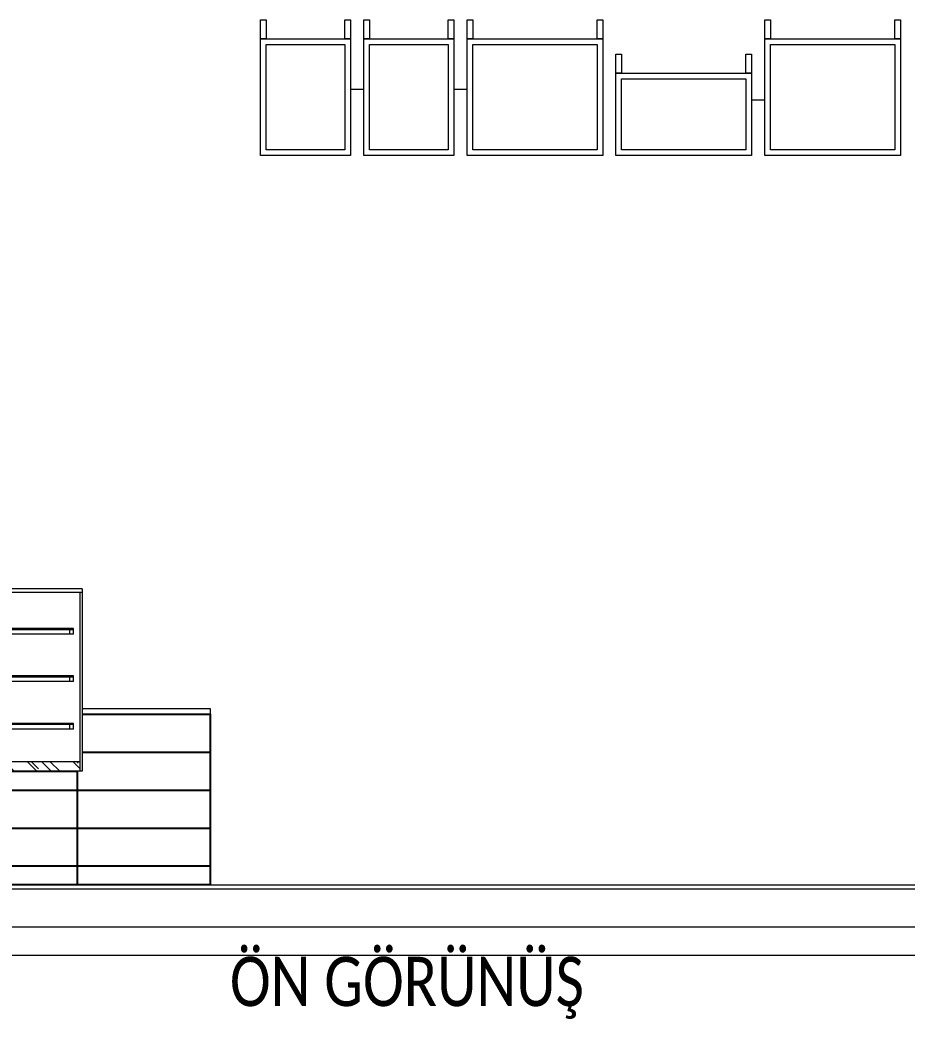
# Model space of a CAD drawing. Header units: millimetres. Extents: x 210628 to 232146, y -111309 to -91563.
# Drawn here: x 222047 to 222515, y -106791 to -106264 of the extents above; entities that cross this region are included whole.
import ezdxf

# ---------------------------------------------------------------- set-up
doc = ezdxf.new("R2010")
doc.units = ezdxf.units.MM
doc.layers.get('0').update_dxf_attribs({"lineweight": 20})
for name, color, linetype, lineweight in [('ahsap', 34, 'Continuous', 25), ('CAM', 141, 'Continuous', 0), ('demir-1', 103, 'Continuous', 20), ('kaplama', 33, 'Continuous', 15), ('mermer', 142, 'Continuous', 15), ('tarama', 123, 'Continuous', 15), ('ölçü', 251, 'Continuous', 5)]:
    doc.layers.add(name, color=color, linetype=linetype, lineweight=lineweight)
doc.layers.add('yazı', color=11, linetype='Continuous')
doc.styles.add('text2', font='calibri.ttf', dxfattribs={"width": 0.8})

# ---------------------------------------------------------------- blocks, each defined once
blk = doc.blocks.new('pasta dolabı')
at = {"layer": 'tarama'}
h = blk.add_hatch(dxfattribs=at)
h.set_pattern_fill('AR-RROOF', color=256, scale=1.5, angle=45)
h.set_pattern_definition([(45, (112397.206, -44592.038), (32.32892, 86.21046), [571.5, -76.2, 190.5, -38.1]), (45, (112419.567, -44542.736), (-62.77199, 8.89045), [114.3, -12.573, 228.6, -28.575]), (45, (112387.777, -44555.668), (122.04168, 158.14231), [304.8, -53.34, 152.4, -38.1])])
h.paths.add_polyline_path([(134688.6, -38410.75), (134688.6, -38316.55), (134806.6, -38316.55), (134806.6, -38410.75)])
h = blk.add_hatch(dxfattribs=at)
h.set_pattern_fill('AR-RROOF', color=256, scale=0.5, angle=45)
h.set_pattern_definition([(45, (104043.058, -37119.502), (10.7763073, 28.7368196), [190.5, -25.4, 63.5, -12.7]), (45, (104050.512, -37103.068), (-20.923997, 2.9634845), [38.1, -4.191, 76.2, -9.525]), (45, (104039.915, -37107.379), (40.6805602, 52.7141034), [101.6, -17.78, 50.8, -12.7])])
h.paths.add_polyline_path([(134683.6, -38405.75), (134683.6, -38410.75), (134613.6, -38410.75), (134613.6, -38405.75)])
at = {"layer": 'CAM'}
for p, q in [((134612.6, -38314.55, 0), (134687.6, -38314.55, 0)), ((134612.6, -38314.55, 0), (134612.6, -38410.75, 0)), ((134687.6, -38314.55, 0), (134809, -38314.55, 0)), ((134687.6, -38314.55, 0), (134687.6, -38410.75, 0)), ((134687.6, -38314.55, 0), (134687.6, -38410.75, 0)), ((134809, -38314.55, 0), (134809, -38410.75, 0)), ((134612.6, -38316.55, 0), (134687.6, -38316.55, 0)), ((134613.6, -38410.75, 0), (134613.6, -38316.55, 0)), ((134686.6, -38410.75, 0), (134686.6, -38316.55, 0)), ((134687.6, -38316.55, 0), (134809, -38316.55, 0)), ((134688.6, -38410.75, 0), (134688.6, -38316.55, 0)), ((134693.6, -38335.55, 0), (134693.6, -38316.55, 0)), ((134803, -38335.55, 0), (134803, -38316.55, 0)), ((134808, -38410.75, 0), (134808, -38316.55, 0)), ((134617.1, -38335.55, 0), (134683.1, -38335.55, 0)), ((134617.1, -38338.55, 0), (134617.1, -38335.55, 0)), ((134617.1, -38336.15, 0), (134683.1, -38336.15, 0)), ((134619.1, -38338.55, 0), (134619.1, -38336.15, 0)), ((134681.1, -38338.55, 0), (134681.1, -38336.15, 0)), ((134683.1, -38338.55, 0), (134683.1, -38335.55, 0)), ((134692.1, -38335.55, 0), (134806, -38335.55, 0)), ((134692.1, -38338.55, 0), (134692.1, -38335.55, 0)), ((134692.1, -38336.15, 0), (134806, -38336.15, 0)), ((134694.1, -38338.55, 0), (134694.1, -38336.15, 0)), ((134804, -38338.55, 0), (134804, -38336.15, 0)), ((134806, -38338.55, 0), (134806, -38335.55, 0)), ((134617.1, -38338.55, 0), (134683.1, -38338.55, 0)), ((134617.1, -38338.55, 0), (134683.1, -38338.55, 0)), ((134692.1, -38338.55, 0), (134806, -38338.55, 0)), ((134692.1, -38338.55, 0), (134806, -38338.55, 0)), ((134693.6, -38360.55, 0), (134693.6, -38338.55, 0)), ((134803, -38360.55, 0), (134803, -38338.55, 0)), ((134617.1, -38360.55, 0), (134683.1, -38360.55, 0)), ((134617.1, -38363.55, 0), (134617.1, -38360.55, 0)), ((134617.1, -38361.15, 0), (134683.1, -38361.15, 0)), ((134619.1, -38363.55, 0), (134619.1, -38361.15, 0)), ((134681.1, -38363.55, 0), (134681.1, -38361.15, 0)), ((134683.1, -38363.55, 0), (134683.1, -38360.55, 0)), ((134692.1, -38360.55, 0), (134806, -38360.55, 0)), ((134692.1, -38363.55, 0), (134692.1, -38360.55, 0)), ((134692.1, -38361.15, 0), (134806, -38361.15, 0)), ((134694.1, -38363.55, 0), (134694.1, -38361.15, 0)), ((134804, -38363.55, 0), (134804, -38361.15, 0)), ((134806, -38363.55, 0), (134806, -38360.55, 0)), ((134617.1, -38363.55, 0), (134683.1, -38363.55, 0)), ((134617.1, -38363.55, 0), (134683.1, -38363.55, 0)), ((134692.1, -38363.55, 0), (134806, -38363.55, 0)), ((134692.1, -38363.55, 0), (134806, -38363.55, 0)), ((134693.6, -38385.55, 0), (134693.6, -38363.55, 0)), ((134693.6, -38385.55, 0), (134693.6, -38363.55, 0)), ((134803, -38385.55, 0), (134803, -38363.55, 0)), ((134803, -38385.55, 0), (134803, -38363.55, 0)), ((134617.1, -38385.55, 0), (134683.1, -38385.55, 0)), ((134617.1, -38388.55, 0), (134617.1, -38385.55, 0)), ((134617.1, -38386.15, 0), (134683.1, -38386.15, 0)), ((134617.1, -38388.55, 0), (134683.1, -38388.55, 0)), ((134617.1, -38388.55, 0), (134683.1, -38388.55, 0)), ((134619.1, -38388.55, 0), (134619.1, -38386.15, 0)), ((134681.1, -38388.55, 0), (134681.1, -38386.15, 0)), ((134683.1, -38388.55, 0), (134683.1, -38385.55, 0)), ((134692.1, -38385.55, 0), (134806, -38385.55, 0)), ((134692.1, -38388.55, 0), (134692.1, -38385.55, 0)), ((134692.1, -38386.15, 0), (134806, -38386.15, 0)), ((134692.1, -38388.55, 0), (134806, -38388.55, 0)), ((134692.1, -38388.55, 0), (134806, -38388.55, 0)), ((134693.6, -38408.75, 0), (134693.6, -38388.55, 0)), ((134693.6, -38410.75, 0), (134693.6, -38388.55, 0)), ((134694.1, -38388.55, 0), (134694.1, -38386.15, 0)), ((134803, -38410.75, 0), (134803, -38388.55, 0)), ((134804, -38388.55, 0), (134804, -38386.15, 0)), ((134806, -38388.55, 0), (134806, -38385.55, 0)), ((134613.6, -38405.75, 0), (134686.6, -38405.75, 0)), ((134693.6, -38408.75, 0), (134803, -38408.75, 0))]:
    blk.add_line(p, q, dxfattribs=at)
at = {"layer": 'CAM', "elevation": 0}
blk.add_lwpolyline([(134612.6, -38410.75), (134809, -38410.75)], dxfattribs=at)

msp = doc.modelspace()

# ---------------------------------------------------------------- linework, layer by layer
at = {"elevation": 0}
msp.add_lwpolyline([(222077.04, -106719.96), (222077.04, -106659.96), (221882.03, -106659.96)], dxfattribs=at)
at = {"layer": 'ahsap'}
for p, q in [((222079.64, -106629.96, 0), (222147.12, -106629.96, 0)), ((222147.12, -106629.96, 0), (222147.12, -106719.96, 0)), ((222079.64, -106649.96, 0), (222147.12, -106649.96, 0)), ((221403.13, -106669.96, 0), (222147.12, -106669.96, 0)), ((221403.13, -106689.96, 0), (222147.12, -106689.96, 0)), ((221403.13, -106709.96, 0), (222147.12, -106709.96, 0)), ((222147.12, -106719.96, 0), (221403.13, -106719.82, 0))]:
    msp.add_line(p, q, dxfattribs=at)
at = {"layer": 'ahsap', "elevation": 0}
msp.add_lwpolyline([(221882.03, -106659.96), (222077.04, -106659.96), (222077.04, -106719.96), (221882.03, -106719.96)], close=True, dxfattribs=at)
at = {"layer": 'demir-1'}
for points in [[(222173.68, -106273.9), (222173.68, -106263.9), (222176.68, -106263.9), (222176.68, -106273.9)], [(222218.18, -106273.9), (222218.18, -106263.9), (222221.18, -106263.9), (222221.18, -106273.9)], [(222228.18, -106273.9), (222228.18, -106263.9), (222231.18, -106263.9), (222231.18, -106273.9)], [(222272.68, -106273.9), (222272.68, -106263.9), (222275.68, -106263.9), (222275.68, -106273.9)], [(222282.68, -106273.9), (222282.68, -106263.9), (222285.68, -106263.9), (222285.68, -106273.9)], [(222351.18, -106273.9), (222351.18, -106263.9), (222354.18, -106263.9), (222354.18, -106273.9)], [(222439.68, -106273.9), (222439.68, -106263.9), (222442.68, -106263.9), (222442.68, -106273.9)], [(222508.18, -106273.9), (222508.18, -106263.9), (222511.18, -106263.9), (222511.18, -106273.9)], [(222173.68, -106273.9), (222221.18, -106273.9), (222221.18, -106335.4), (222173.68, -106335.4)], [(222228.18, -106273.9), (222275.68, -106273.9), (222275.68, -106335.4), (222228.18, -106335.4)], [(222282.68, -106273.9), (222354.18, -106273.9), (222354.18, -106335.4), (222282.68, -106335.4)], [(222439.68, -106273.9), (222511.18, -106273.9), (222511.18, -106335.4), (222439.68, -106335.4)], [(222361.18, -106291.9), (222361.18, -106281.9), (222364.18, -106281.9), (222364.18, -106291.9)], [(222429.68, -106291.9), (222429.68, -106281.9), (222432.68, -106281.9), (222432.68, -106291.9)], [(222361.18, -106291.9), (222432.68, -106291.9), (222432.68, -106335.4), (222361.18, -106335.4)]]:
    msp.add_lwpolyline(points, close=True, dxfattribs=at)
for points in [[(222176.68, -106276.9), (222218.18, -106276.9), (222218.18, -106332.4), (222176.68, -106332.4), (222176.68, -106276.9)], [(222231.18, -106276.9), (222272.68, -106276.9), (222272.68, -106332.4), (222231.18, -106332.4), (222231.18, -106276.9)], [(222285.68, -106276.9), (222351.18, -106276.9), (222351.18, -106332.4), (222285.68, -106332.4), (222285.68, -106276.9)], [(222442.68, -106276.9), (222508.18, -106276.9), (222508.18, -106332.4), (222442.68, -106332.4), (222442.68, -106276.9)], [(222364.18, -106294.9), (222429.68, -106294.9), (222429.68, -106332.4), (222364.18, -106332.4), (222364.18, -106294.9)]]:
    msp.add_lwpolyline(points, dxfattribs=at)
at = {"layer": 'kaplama', "elevation": 0}
for points in [[(221176.76, -106719.96), (224713.78, -106719.96)], [(221176.76, -106721.96), (224713.78, -106721.96)], [(221176.76, -106741.96), (224713.78, -106741.96)], [(221176.76, -106756.96), (224713.78, -106756.96)]]:
    msp.add_lwpolyline(points, dxfattribs=at)
at = {"layer": 'mermer', "elevation": 0}
msp.add_lwpolyline([(222079.64, -106626.96), (222147.12, -106626.96), (222147.12, -106629.96), (222079.64, -106629.96)], dxfattribs=at)
at = {"layer": 'ölçü'}
for p, q in [((222221.18, -106300.4), (222228.18, -106300.4)), ((222275.68, -106300.4), (222282.68, -106300.4)), ((222275.68, -106300.4), (222282.68, -106300.4)), ((222432.68, -106305.96), (222439.68, -106305.96))]:
    msp.add_line(p, q, dxfattribs=at)

# ---------------------------------------------------------------- block references
at = {"layer": 'CAM', "xscale": -1}
msp.add_blockref('pasta dolabı', (356692.24, -68249.21, 0), dxfattribs=at)

# ---------------------------------------------------------------- texts
at = {"layer": 'yazı', "insert": (222157.61, -106757.83, 0), "char_height": 26, "attachment_point": 1, "style": 'text2'}
msp.add_mtext_dynamic_manual_height_columns('ÖN GÖRÜNÜŞ', width=208.9045, gutter_width=12.5, heights=[0], dxfattribs=at)

doc.saveas('drawing.dxf')
